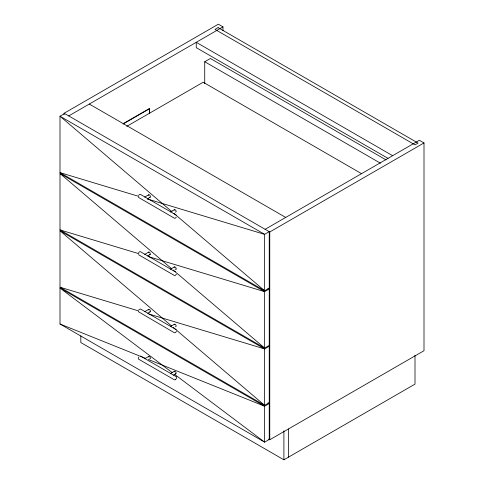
<?xml version="1.0" encoding="UTF-8"?>
<svg xmlns="http://www.w3.org/2000/svg" width="484" height="484" viewBox="0 0 484 484"><rect width="100%" height="100%" fill="white"/><g stroke="black" fill="none" stroke-linecap="round" stroke-linejoin="round"><path stroke-width="0.73" d="M148.425 195.367L148.776 194.756L149.52 194.895L150.228 195.705L150.427 196.976L147.178 199.033M148.425 356.992C149.12 354.796 151.843 359.055 149.653 358.946M174.131 267.501C174.621 265.813 176.648 268.027 176.134 269.104M176.472 274.065L175.389 275.408L174.428 275.505L138.406 254.638M138.575 357.047L138.212 358.281L138.624 359.176L174.409 379.837L175.383 379.752M176.472 331.358L175.389 332.702L174.428 332.792L138.255 311.611M148.473 252.382L148.999 252.001L149.786 252.394L150.427 254.263L147.771 255.976M176.134 269.116L175.087 269.316M174.179 324.51C175.244 323.046 177.277 326.67 175.462 326.76M138.575 195.421L139.459 194.489L140.439 194.399L176.23 215.059M138.575 252.708L139.459 251.777L140.439 251.686L176.23 272.353M176.279 217.189L175.389 218.121L174.409 218.211L138.394 197.339M138.829 309.621L140.439 308.98L176.23 329.64M175.462 212.186C177.574 212.022 174.585 207.969 174.137 210.31M147.771 313.269L150.427 311.563L150.379 310.625L149.52 309.47L148.776 309.33L148.431 310.05M173.478 375.154L176.134 373.454L176.085 372.517L175.226 371.361L174.482 371.222L174.137 371.936M175.389 379.746L176.472 378.403L176.466 376.909M64.112 114.762L64.112 113.25L218.351 24.2L222.979 26.874L222.979 30.649M64.626 113.546L59.998 116.214L59.998 172.613L264.621 290.751L269.249 288.083L269.249 231.685L264.621 234.353L147.487 199.015M68.74 115.918L222.979 26.874M204.726 83.659L204.726 61.746L210.383 58.485L386.099 159.932M123.42 123.535L149.459 108.501L149.713 113.153M123.027 124.055L149.713 108.646M126.814 126.324L203.183 82.232L361.651 173.72M61.153 230.124L59.998 230.795L59.998 287.193L264.621 405.332L269.249 402.658L269.249 346.26L264.621 348.934L148.933 314.025M144.668 197.127L148.776 194.756M170.374 211.968L174.482 209.596M61.153 287.417L59.998 288.083L59.998 324.002L264.621 442.14L269.249 439.466L269.249 403.547L267.942 402.797M144.668 254.415L148.776 252.043M170.374 269.255L174.482 266.884M265.135 229.307L419.374 140.257L424.002 142.931L424.002 350.712L269.763 439.762L268.608 439.097M64.112 113.25L269.763 231.981L424.002 142.931M144.668 311.702L148.776 309.33M170.374 326.543L174.482 324.171M144.668 358.753L148.776 356.381M176.678 273.03L264.621 348.044L264.621 291.646L59.998 173.508L59.998 229.906L264.621 348.044L269.249 345.37L269.249 288.972L264.621 291.646L148.213 256.52M170.374 373.594L174.482 371.222M269.249 403.547L264.621 406.221L148.298 359.479M80.822 335.872L80.822 342.551L283.902 459.8L415.006 384.108L415.006 355.165M150.131 197.327L149.381 197.188M150.131 254.614L149.381 254.475M150.131 311.908L149.756 311.92M175.837 373.793L175.462 373.811M59.998 172.613L138.811 196.395M59.998 229.906L138.811 253.683M59.998 287.193L138.811 310.97M59.998 324.002L145.49 358.354M392.639 155.697L196.244 42.308L196.244 47.65L388.059 158.395M204.726 61.746L380.442 163.199M89.304 104.048L285.699 217.437M267.942 288.216L269.249 288.972M140.439 356.024L176.23 376.685M172.268 372.607L59.998 288.083L264.621 406.221L264.621 442.14L174.682 374.428M172.08 211.823L59.998 116.214L264.621 234.353L264.621 290.751L173.804 213.293M59.998 173.508L171.505 268.62M173.23 270.09L175.529 272.05M171.505 325.907L59.998 230.795L264.621 348.934L264.621 405.332L173.23 327.378M288.531 428.927L288.531 457.126M283.902 430.857L283.902 459.8M269.763 231.981L269.763 439.762M149.459 108.501L149.459 113.577M218.09 27.612L215.011 29.397L415.006 144.861L418.091 143.082L218.09 27.612"/></g></svg>
